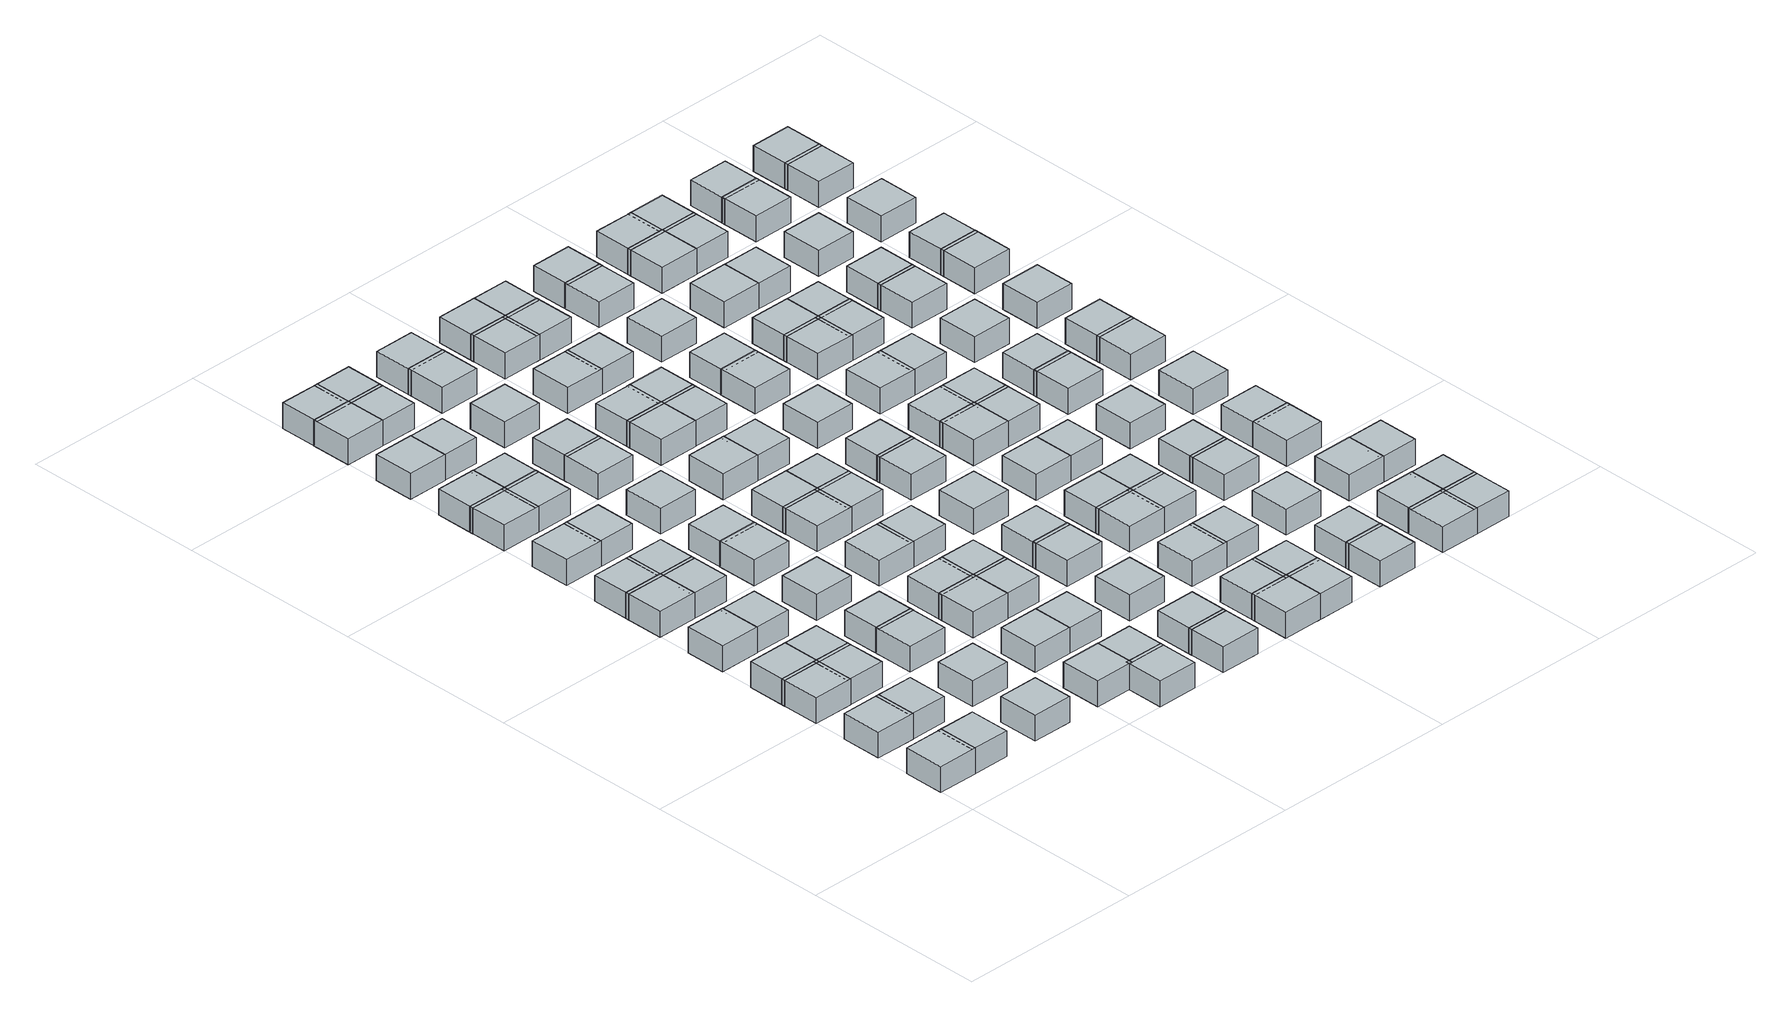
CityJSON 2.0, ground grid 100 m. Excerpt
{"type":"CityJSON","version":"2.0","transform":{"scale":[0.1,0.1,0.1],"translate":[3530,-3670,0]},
"CityObjects":{
"object1":{"type":"GenericCityObject","geometry":[{"type":"Solid","lod":"1","boundaries":[[[[0,1,2,3]],[[4,5,1,0]],[[5,6,2,1]],[[6,7,3,2]],[[7,4,0,3]],[[7,6,5,4]]]]}]},
"object2":{"type":"GenericCityObject","geometry":[{"type":"Solid","lod":"1","boundaries":[[[[8,9,10,11]],[[12,13,9,8]],[[13,14,10,9]],[[14,15,11,10]],[[15,12,8,11]],[[15,14,13,12]]]]}]},
"object3":{"type":"GenericCityObject","geometry":[{"type":"Solid","lod":"1","boundaries":[[[[16,17,18,19]],[[20,21,17,16]],[[21,22,18,17]],[[22,23,19,18]],[[23,20,16,19]],[[23,22,21,20]]]]}]},
"object4":{"type":"GenericCityObject","geometry":[{"type":"Solid","lod":"1","boundaries":[[[[24,25,26,27]],[[28,29,25,24]],[[29,30,26,25]],[[30,31,27,26]],[[31,28,24,27]],[[31,30,29,28]]]]}]},
"object5":{"type":"GenericCityObject","geometry":[{"type":"Solid","lod":"1","boundaries":[[[[32,33,34,35]],[[36,37,33,32]],[[37,38,34,33]],[[38,39,35,34]],[[39,36,32,35]],[[39,38,37,36]]]]}]},
"object6":{"type":"GenericCityObject","geometry":[{"type":"Solid","lod":"1","boundaries":[[[[40,41,42,43]],[[44,45,41,40]],[[45,46,42,41]],[[46,47,43,42]],[[47,44,40,43]],[[47,46,45,44]]]]}]},
"object7":{"type":"GenericCityObject","geometry":[{"type":"Solid","lod":"1","boundaries":[[[[48,49,50,51]],[[52,53,49,48]],[[53,54,50,49]],[[54,55,51,50]],[[55,52,48,51]],[[55,54,53,52]]]]}]},
"object8":{"type":"GenericCityObject","geometry":[{"type":"Solid","lod":"1","boundaries":[[[[56,57,58,59]],[[60,61,57,56]],[[61,62,58,57]],[[62,63,59,58]],[[63,60,56,59]],[[63,62,61,60]]]]}]},
"object9":{"type":"GenericCityObject","geometry":[{"type":"Solid","lod":"1","boundaries":[[[[64,65,66,67]],[[68,69,65,64]],[[69,70,66,65]],[[70,71,67,66]],[[71,68,64,67]],[[71,70,69,68]]]]}]},
"object10":{"type":"GenericCityObject","geometry":[{"type":"Solid","lod":"1","boundaries":[[[[72,73,74,75]],[[76,77,73,72]],[[77,78,74,73]],[[78,79,75,74]],[[79,76,72,75]],[[79,78,77,76]]]]}]},
"object11":{"type":"GenericCityObject","geometry":[{"type":"Solid","lod":"1","boundaries":[[[[80,81,82,83]],[[84,85,81,80]],[[85,86,82,81]],[[86,87,83,82]],[[87,84,80,83]],[[87,86,85,84]]]]}]},
"object12":{"type":"GenericCityObject","geometry":[{"type":"Solid","lod":"1","boundaries":[[[[88,89,90,91]],[[92,93,89,88]],[[93,94,90,89]],[[94,95,91,90]],[[95,92,88,91]],[[95,94,93,92]]]]}]},
"object13":{"type":"GenericCityObject","geometry":[{"type":"Solid","lod":"1","boundaries":[[[[96,97,98,99]],[[100,101,97,96]],[[101,102,98,97]],[[102,103,99,98]],[[103,100,96,99]],[[103,102,101,100]]]]}]},
"object14":{"type":"GenericCityObject","geometry":[{"type":"Solid","lod":"1","boundaries":[[[[104,105,106,107]],[[108,109,105,104]],[[109,110,106,105]],[[110,111,107,106]],[[111,108,104,107]],[[111,110,109,108]]]]}]},
"object15":{"type":"GenericCityObject","geometry":[{"type":"Solid","lod":"1","boundaries":[[[[112,113,114,115]],[[116,117,113,112]],[[117,118,114,113]],[[118,119,115,114]],[[119,116,112,115]],[[119,118,117,116]]]]}]},
"object16":{"type":"GenericCityObject","geometry":[{"type":"Solid","lod":"1","boundaries":[[[[120,121,122,123]],[[124,125,121,120]],[[125,126,122,121]],[[126,127,123,122]],[[127,124,120,123]],[[127,126,125,124]]]]}]},
"object17":{"type":"GenericCityObject","geometry":[{"type":"Solid","lod":"1","boundaries":[[[[128,129,130,131]],[[132,133,129,128]],[[133,134,130,129]],[[134,135,131,130]],[[135,132,128,131]],[[135,134,133,132]]]]}]},
"object18":{"type":"GenericCityObject","geometry":[{"type":"Solid","lod":"1","boundaries":[[[[136,137,138,139]],[[140,141,137,136]],[[141,142,138,137]],[[142,143,139,138]],[[143,140,136,139]],[[143,142,141,140]]]]}]},
"object19":{"type":"GenericCityObject","geometry":[{"type":"Solid","lod":"1","boundaries":[[[[144,145,146,147]],[[148,149,145,144]],[[149,150,146,145]],[[150,151,147,146]],[[151,148,144,147]],[[151,150,149,148]]]]}]},
"object20":{"type":"GenericCityObject","geometry":[{"type":"Solid","lod":"1","boundaries":[[[[152,153,154,155]],[[156,157,153,152]],[[157,158,154,153]],[[158,159,155,154]],[[159,156,152,155]],[[159,158,157,156]]]]}]},
"object21":{"type":"GenericCityObject","geometry":[{"type":"Solid","lod":"1","boundaries":[[[[160,161,162,163]],[[164,165,161,160]],[[165,166,162,161]],[[166,167,163,162]],[[167,164,160,163]],[[167,166,165,164]]]]}]},
"object22":{"type":"GenericCityObject","geometry":[{"type":"Solid","lod":"1","boundaries":[[[[168,169,170,171]],[[172,173,169,168]],[[173,174,170,169]],[[174,175,171,170]],[[175,172,168,171]],[[175,174,173,172]]]]}]},
"object23":{"type":"GenericCityObject","geometry":[{"type":"Solid","lod":"1","boundaries":[[[[176,177,178,179]],[[180,181,177,176]],[[181,182,178,177]],[[182,183,179,178]],[[183,180,176,179]],[[183,182,181,180]]]]}]},
"object24":{"type":"GenericCityObject","geometry":[{"type":"Solid","lod":"1","boundaries":[[[[184,185,186,187]],[[188,189,185,184]],[[189,190,186,185]],[[190,191,187,186]],[[191,188,184,187]],[[191,190,189,188]]]]}]},
"object25":{"type":"GenericCityObject","geometry":[{"type":"Solid","lod":"1","boundaries":[[[[192,193,194,195]],[[196,197,193,192]],[[197,198,194,193]],[[198,199,195,194]],[[199,196,192,195]],[[199,198,197,196]]]]}]},
"object26":{"type":"GenericCityObject","geometry":[{"type":"Solid","lod":"1","boundaries":[[[[200,201,202,203]],[[204,205,201,200]],[[205,206,202,201]],[[206,207,203,202]],[[207,204,200,203]],[[207,206,205,204]]]]}]},
"object27":{"type":"GenericCityObject","geometry":[{"type":"Solid","lod":"1","boundaries":[[[[208,209,210,211]],[[212,213,209,208]],[[213,214,210,209]],[[214,215,211,210]],[[215,212,208,211]],[[215,214,213,212]]]]}]},
"object28":{"type":"GenericCityObject","geometry":[{"type":"Solid","lod":"1","boundaries":[[[[216,217,218,219]],[[220,221,217,216]],[[221,222,218,217]],[[222,223,219,218]],[[223,220,216,219]],[[223,222,221,220]]]]}]},
"object29":{"type":"GenericCityObject","geometry":[{"type":"Solid","lod":"1","boundaries":[[[[224,225,226,227]],[[228,229,225,224]],[[229,230,226,225]],[[230,231,227,226]],[[231,228,224,227]],[[231,230,229,228]]]]}]},
"object30":{"type":"GenericCityObject","geometry":[{"type":"Solid","lod":"1","boundaries":[[[[232,233,234,235]],[[236,237,233,232]],[[237,238,234,233]],[[238,239,235,234]],[[239,236,232,235]],[[239,238,237,236]]]]}]},
"object31":{"type":"GenericCityObject","geometry":[{"type":"Solid","lod":"1","boundaries":[[[[240,241,242,243]],[[244,245,241,240]],[[245,246,242,241]],[[246,247,243,242]],[[247,244,240,243]],[[247,246,245,244]]]]}]},
"object32":{"type":"GenericCityObject","geometry":[{"type":"Solid","lod":"1","boundaries":[[[[248,249,250,251]],[[252,253,249,248]],[[253,254,250,249]],[[254,255,251,250]],[[255,252,248,251]],[[255,254,253,252]]]]}]},
"object33":{"type":"GenericCityObject","geometry":[{"type":"Solid","lod":"1","boundaries":[[[[256,257,258,259]],[[260,261,257,256]],[[261,262,258,257]],[[262,263,259,258]],[[263,260,256,259]],[[263,262,261,260]]]]}]},
"object34":{"type":"GenericCityObject","geometry":[{"type":"Solid","lod":"1","boundaries":[[[[264,265,266,267]],[[268,269,265,264]],[[269,270,266,265]],[[270,271,267,266]],[[271,268,264,267]],[[271,270,269,268]]]]}]},
"object35":{"type":"GenericCityObject","geometry":[{"type":"Solid","lod":"1","boundaries":[[[[272,273,274,275]],[[276,277,273,272]],[[277,278,274,273]],[[278,279,275,274]],[[279,276,272,275]],[[279,278,277,276]]]]}]},
"object36":{"type":"GenericCityObject","geometry":[{"type":"Solid","lod":"1","boundaries":[[[[280,281,282,283]],[[284,285,281,280]],[[285,286,282,281]],[[286,287,283,282]],[[287,284,280,283]],[[287,286,285,284]]]]}]},
"object37":{"type":"GenericCityObject","geometry":[{"type":"Solid","lod":"1","boundaries":[[[[288,289,290,291]],[[292,293,289,288]],[[293,294,290,289]],[[294,295,291,290]],[[295,292,288,291]],[[295,294,293,292]]]]}]},
"object38":{"type":"GenericCityObject","geometry":[{"type":"Solid","lod":"1","boundaries":[[[[296,297,298,299]],[[300,301,297,296]],[[301,302,298,297]],[[302,303,299,298]],[[303,300,296,299]],[[303,302,301,300]]]]}]},
"object39":{"type":"GenericCityObject","geometry":[{"type":"Solid","lod":"1","boundaries":[[[[304,305,306,307]],[[308,309,305,304]],[[309,310,306,305]],[[310,311,307,306]],[[311,308,304,307]],[[311,310,309,308]]]]}]},
"object40":{"type":"GenericCityObject","geometry":[{"type":"Solid","lod":"1","boundaries":[[[[312,313,314,315]],[[316,317,313,312]],[[317,318,314,313]],[[318,319,315,314]],[[319,316,312,315]],[[319,318,317,316]]]]}]},
"object41":{"type":"GenericCityObject","geometry":[{"type":"Solid","lod":"1","boundaries":[[[[320,321,322,323]],[[324,325,321,320]],[[325,326,322,321]],[[326,327,323,322]],[[327,324,320,323]],[[327,326,325,324]]]]}]},
"object42":{"type":"GenericCityObject","geometry":[{"type":"Solid","lod":"1","boundaries":[[[[328,329,330,331]],[[332,333,329,328]],[[333,334,330,329]],[[334,335,331,330]],[[335,332,328,331]],[[335,334,333,332]]]]}]},
"object43":{"type":"GenericCityObject","geometry":[{"type":"Solid","lod":"1","boundaries":[[[[336,337,338,339]],[[340,341,337,336]],[[341,342,338,337]],[[342,343,339,338]],[[343,340,336,339]],[[343,342,341,340]]]]}]},
"object44":{"type":"GenericCityObject","geometry":[{"type":"Solid","lod":"1","boundaries":[[[[344,345,346,347]],[[348,349,345,344]],[[349,350,346,345]],[[350,351,347,346]],[[351,348,344,347]],[[351,350,349,348]]]]}]},
"object45":{"type":"GenericCityObject","geometry":[{"type":"Solid","lod":"1","boundaries":[[[[352,353,354,355]],[[356,357,353,352]],[[357,358,354,353]],[[358,359,355,354]],[[359,356,352,355]],[[359,358,357,356]]]]}]},
"object46":{"type":"GenericCityObject","geometry":[{"type":"Solid","lod":"1","boundaries":[[[[360,361,362,363]],[[364,365,361,360]],[[365,366,362,361]],[[366,367,363,362]],[[367,364,360,363]],[[367,366,365,364]]]]}]},
"object47":{"type":"GenericCityObject","geometry":[{"type":"Solid","lod":"1","boundaries":[[[[368,369,370,371]],[[372,373,369,368]],[[373,374,370,369]],[[374,375,371,370]],[[375,372,368,371]],[[375,374,373,372]]]]}]},
"object48":{"type":"GenericCityObject","geometry":[{"type":"Solid","lod":"1","boundaries":[[[[376,377,378,379]],[[380,381,377,376]],[[381,382,378,377]],[[382,383,379,378]],[[383,380,376,379]],[[383,382,381,380]]]]}]},
"object49":{"type":"GenericCityObject","geometry":[{"type":"Solid","lod":"1","boundaries":[[[[384,385,386,387]],[[388,389,385,384]],[[389,390,386,385]],[[390,391,387,386]],[[391,388,384,387]],[[391,390,389,388]]]]}]},
"object50":{"type":"GenericCityObject","geometry":[{"type":"Solid","lod":"1","boundaries":[[[[392,393,394,395]],[[396,397,393,392]],[[397,398,394,393]],[[398,399,395,394]],[[399,396,392,395]],[[399,398,397,396]]]]}]},
"object51":{"type":"GenericCityObject","geometry":[{"type":"Solid","lod":"1","boundaries":[[[[400,401,402,403]],[[404,405,401,400]],[[405,406,402,401]],[[406,407,403,402]],[[407,404,400,403]],[[407,406,405,404]]]]}]},
"object52":{"type":"GenericCityObject","geometry":[{"type":"Solid","lod":"1","boundaries":[[[[408,409,410,411]],[[412,413,409,408]],[[413,414,410,409]],[[414,415,411,410]],[[415,412,408,411]],[[415,414,413,412]]]]}]},
"object53":{"type":"GenericCityObject","geometry":[{"type":"Solid","lod":"1","boundaries":[[[[416,417,418,419]],[[420,421,417,416]],[[421,422,418,417]],[[422,423,419,418]],[[423,420,416,419]],[[423,422,421,420]]]]}]},
"object54":{"type":"GenericCityObject","geometry":[{"type":"Solid","lod":"1","boundaries":[[[[424,425,426,427]],[[428,429,425,424]],[[429,430,426,425]],[[430,431,427,426]],[[431,428,424,427]],[[431,430,429,428]]]]}]},
"object55":{"type":"GenericCityObject","geometry":[{"type":"Solid","lod":"1","boundaries":[[[[432,433,434,435]],[[436,437,433,432]],[[437,438,434,433]],[[438,439,435,434]],[[439,436,432,435]],[[439,438,437,436]]]]}]},
"object56":{"type":"GenericCityObject","geometry":[{"type":"Solid","lod":"1","boundaries":[[[[440,441,442,443]],[[444,445,441,440]],[[445,446,442,441]],[[446,447,443,442]],[[447,444,440,443]],[[447,446,445,444]]]]}]},
"object57":{"type":"GenericCityObject","geometry":[{"type":"Solid","lod":"1","boundaries":[[[[448,449,450,451]],[[452,453,449,448]],[[453,454,450,449]],[[454,455,451,450]],[[455,452,448,451]],[[455,454,453,452]]]]}]},
"object58":{"type":"GenericCityObject","geometry":[{"type":"Solid","lod":"1","boundaries":[[[[456,457,458,459]],[[460,461,457,456]],[[461,462,458,457]],[[462,463,459,458]],[[463,460,456,459]],[[463,462,461,460]]]]}]},
"object59":{"type":"GenericCityObject","geometry":[{"type":"Solid","lod":"1","boundaries":[[[[464,465,466,467]],[[468,469,465,464]],[[469,470,466,465]],[[470,471,467,466]],[[471,468,464,467]],[[471,470,469,468]]]]}]},
"object60":{"type":"GenericCityObject","geometry":[{"type":"Solid","lod":"1","boundaries":[[[[472,473,474,475]],[[476,477,473,472]],[[477,478,474,473]],[[478,479,475,474]],[[479,476,472,475]],[[479,478,477,476]]]]}]},
"object61":{"type":"GenericCityObject","geometry":[{"type":"Solid","lod":"1","boundaries":[[[[480,481,482,483]],[[484,485,481,480]],[[485,486,482,481]],[[486,487,483,482]],[[487,484,480,483]],[[487,486,485,484]]]]}]},
"object62":{"type":"GenericCityObject","geometry":[{"type":"Solid","lod":"1","boundaries":[[[[488,489,490,491]],[[492,493,489,488]],[[493,494,490,489]],[[494,495,491,490]],[[495,492,488,491]],[[495,494,493,492]]]]}]},
"object63":{"type":"GenericCityObject","geometry":[{"type":"Solid","lod":"1","boundaries":[[[[496,497,498,499]],[[500,501,497,496]],[[501,502,498,497]],[[502,503,499,498]],[[503,500,496,499]],[[503,502,501,500]]]]}]},
"object64":{"type":"GenericCityObject","geometry":[{"type":"Solid","lod":"1","boundaries":[[[[504,505,506,507]],[[508,509,505,504]],[[509,510,506,505]],[[510,511,507,506]],[[511,508,504,507]],[[511,510,509,508]]]]}]},
"object65":{"type":"GenericCityObject","geometry":[{"type":"Solid","lod":"1","boundaries":[[[[512,513,514,515]],[[516,517,513,512]],[[517,518,514,513]],[[518,519,515,514]],[[519,516,512,515]],[[519,518,517,516]]]]}]},
"object66":{"type":"GenericCityObject","geometry":[{"type":"Solid","lod":"1","boundaries":[[[[520,521,522,523]],[[524,525,521,520]],[[525,526,522,521]],[[526,527,523,522]],[[527,524,520,523]],[[527,526,525,524]]]]}]},
"object67":{"type":"GenericCityObject","geometry":[{"type":"Solid","lod":"1","boundaries":[[[[528,529,530,531]],[[532,533,529,528]],[[533,534,530,529]],[[534,535,531,530]],[[535,532,528,531]],[[535,534,533,532]]]]}]},
"object68":{"type":"GenericCityObject","geometry":[{"type":"Solid","lod":"1","boundaries":[[[[536,537,538,539]],[[540,541,537,536]],[[541,542,538,537]],[[542,543,539,538]],[[543,540,536,539]],[[543,542,541,540]]]]}]},
"object69":{"type":"GenericCityObject","geometry":[{"type":"Solid","lod":"1","boundaries":[[[[544,545,546,547]],[[548,549,545,544]],[[549,550,546,545]],[[550,551,547,546]],[[551,548,544,547]],[[551,550,549,548]]]]}]},
"object70":{"type":"GenericCityObject","geometry":[{"type":"Solid","lod":"1","boundaries":[[[[552,553,554,555]],[[556,557,553,552]],[[557,558,554,553]],[[558,559,555,554]],[[559,556,552,555]],[[559,558,557,556]]]]}]},
"object71":{"type":"GenericCityObject","geometry":[{"type":"Solid","lod":"1","boundaries":[[[[560,561,562,563]],[[564,565,561,560]],[[565,566,562,561]],[[566,567,563,562]],[[567,564,560,563]],[[567,566,565,564]]]]}]},
"object72":{"type":"GenericCityObject","geometry":[{"type":"Solid","lod":"1","boundaries":[[[[568,569,570,571]],[[572,573,569,568]],[[573,574,570,569]],[[574,575,571,570]],[[575,572,568,571]],[[575,574,573,572]]]]}]},
"object73":{"type":"GenericCityObject","geometry":[{"type":"Solid","lod":"1","boundaries":[[[[576,577,578,579]],[[580,581,577,576]],[[581,582,578,577]],[[582,583,579,578]],[[583,580,576,579]],[[583,582,581,580]]]]}]},
"object74":{"type":"GenericCityObject","geometry":[{"type":"Solid","lod":"1","boundaries":[[[[584,585,586,587]],[[588,589,585,584]],[[589,590,586,585]],[[590,591,587,586]],[[591,588,584,587]],[[591,590,589,588]]]]}]},
"object75":{"type":"GenericCityObject","geometry":[{"type":"Solid","lod":"1","boundaries":[[[[592,593,594,595]],[[596,597,593,592]],[[597,598,594,593]],[[598,599,595,594]],[[599,596,592,595]],[[599,598,597,596]]]]}]},
"object76":{"type":"GenericCityObject","geometry":[{"type":"Solid","lod":"1","boundaries":[[[[600,601,602,603]],[[604,605,601,600]],[[605,606,602,601]],[[606,607,603,602]],[[607,604,600,603]],[[607,606,605,604]]]]}]},
"object77":{"type":"GenericCityObject","geometry":[{"type":"Solid","lod":"1","boundaries":[[[[608,609,610,611]],[[612,613,609,608]],[[613,614,610,609]],[[614,615,611,610]],[[615,612,608,611]],[[615,614,613,612]]]]}]},
"object78":{"type":"GenericCityObject","geometry":[{"type":"Solid","lod":"1","boundaries":[[[[616,617,618,619]],[[620,621,617,616]],[[621,622,618,617]],[[622,623,619,618]],[[623,620,616,619]],[[623,622,621,620]]]]}]},
"object79":{"type":"GenericCityObject","geometry":[{"type":"Solid","lod":"1","boundaries":[[[[624,625,626,627]],[[628,629,625,624]],[[629,630,626,625]],[[630,631,627,626]],[[631,628,624,627]],[[631,630,629,628]]]]}]},
"object80":{"type":"GenericCityObject","geometry":[{"type":"Solid","lod":"1","boundaries":[[[[632,633,634,635]],[[636,637,633,632]],[[637,638,634,633]],[[638,639,635,634]],[[639,636,632,635]],[[639,638,637,636]]]]}]},
"object81":{"type":"GenericCityObject","geometry":[{"type":"Solid","lod":"1","boundaries":[[[[640,641,642,643]],[[644,645,641,640]],[[645,646,642,641]],[[646,647,643,642]],[[647,644,640,643]],[[647,646,645,644]]]]}]},
"object82":{"type":"GenericCityObject","geometry":[{"type":"Solid","lod":"1","boundaries":[[[[648,649,650,651]],[[652,653,649,648]],[[653,654,650,649]],[[654,655,651,650]],[[655,652,648,651]],[[655,654,653,652]]]]}]},
"object83":{"type":"GenericCityObject","geometry":[{"type":"Solid","lod":"1","boundaries":[[[[656,657,658,659]],[[660,661,657,656]],[[661,662,658,657]],[[662,663,659,658]],[[663,660,656,659]],[[663,662,661,660]]]]}]},
"object84":{"type":"GenericCityObject","geometry":[{"type":"Solid","lod":"1","boundaries":[[[[664,665,666,667]],[[668,669,665,664]],[[669,670,666,665]],[[670,671,667,666]],[[671,668,664,667]],[[671,670,669,668]]]]}]},
"object85":{"type":"GenericCityObject","geometry":[{"type":"Solid","lod":"1","boundaries":[[[[672,673,674,675]],[[676,677,673,672]],[[677,678,674,673]],[[678,679,675,674]],[[679,676,672,675]],[[679,678,677,676]]]]}]},
"object86":{"type":"GenericCityObject","geometry":[{"type":"Solid","lod":"1","boundaries":[[[[680,681,682,683]],[[684,685,681,680]],[[685,686,682,681]],[[686,687,683,682]],[[687,684,680,683]],[[687,686,685,684]]]]}]},
"object87":{"type":"GenericCityObject","geometry":[{"type":"Solid","lod":"1","boundaries":[[[[688,689,690,691]],[[692,693,689,688]],[[693,694,690,689]],[[694,695,691,690]],[[695,692,688,691]],[[695,694,693,692]]]]}]},
"object88":{"type":"GenericCityObject","geometry":[{"type":"Solid","lod":"1","boundaries":[[[[696,697,698,699]],[[700,701,697,696]],[[701,702,698,697]],[[702,703,699,698]],[[703,700,696,699]],[[703,702,701,700]]]]}]},
"object89":{"type":"GenericCityObject","geometry":[{"type":"Solid","lod":"1","boundaries":[[[[704,705,706,707]],[[708,709,705,704]],[[709,710,706,705]],[[710,711,707,706]],[[711,708,704,707]],[[711,710,709,708]]]]}]},
"object90":{"type":"GenericCityObject","geometry":[{"type":"Solid","lod":"1","boundaries":[[[[712,713,714,715]],[[716,717,713,712]],[[717,718,714,713]],[[718,719,715,714]],[[719,716,712,715]],[[719,718,717,716]]]]}]},
"object91":{"type":"GenericCityObject","geometry":[{"type":"Solid","lod":"1","boundaries":[[[[720,721,722,723]],[[724,725,721,720]],[[725,726,722,721]],[[726,727,723,722]],[[727,724,720,723]],[[727,726,725,724]]]]}]},
"object92":{"type":"GenericCityObject","geometry":[{"type":"Solid","lod":"1","boundaries":[[[[728,729,730,731]],[[732,733,729,728]],[[733,734,730,729]],[[734,735,731,730]],[[735,732,728,731]],[[735,734,733,732]]]]}]},
"object93":{"type":"GenericCityObject","geometry":[{"type":"Solid","lod":"1","boundaries":[[[[736,737,738,739]],[[740,741,737,736]],[[741,742,738,737]],[[742,743,739,738]],[[743,740,736,739]],[[743,742,741,740]]]]}]},
"object94":{"type":"GenericCityObject","geometry":[{"type":"Solid","lod":"1","boundaries":[[[[744,745,746,747]],[[748,749,745,744]],[[749,750,746,745]],[[750,751,747,746]],[[751,748,744,747]],[[751,750,749,748]]]]}]},
"object95":{"type":"GenericCityObject","geometry":[{"type":"Solid","lod":"1","boundaries":[[[[752,753,754,755]],[[756,757,753,752]],[[757,758,754,753]],[[758,759,755,754]],[[759,756,752,755]],[[759,758,757,756]]]]}]},
"object96":{"type":"GenericCityObject","geometry":[{"type":"Solid","lod":"1","boundaries":[[[[760,761,762,763]],[[764,765,761,760]],[[765,766,762,761]],[[766,767,763,762]],[[767,764,760,763]],[[767,766,765,764]]]]}]},
"object97":{"type":"GenericCityObject","geometry":[{"type":"Solid","lod":"1","boundaries":[[[[768,769,770,771]],[[772,773,769,768]],[[773,774,770,769]],[[774,775,771,770]],[[775,772,768,771]],[[775,774,773,772]]]]}]},
"object98":{"type":"GenericCityObject","geometry":[{"type":"Solid","lod":"1","boundaries":[[[[776,777,778,779]],[[780,781,777,776]],[[781,782,778,777]],[[782,783,779,778]],[[783,780,776,779]],[[783,782,781,780]]]]}]},
"object99":{"type":"GenericCityObject","geometry":[{"type":"Solid","lod":"1","boundaries":[[[[784,785,786,787]],[[788,789,785,784]],[[789,790,786,785]],[[790,791,787,786]],[[791,788,784,787]],[[791,790,789,788]]]]}]},
"object100":{"type":"GenericCityObject","geometry":[{"type":"Solid","lod":"1","boundaries":[[[[792,793,794,795]],[[796,797,793,792]],[[797,798,794,793]],[[798,799,795,794]],[[799,796,792,795]],[[799,798,797,796]]]]}]},
"object101":{"type":"GenericCityObject","geometry":[{"type":"Solid","lod":"1","boundaries":[[[[800,801,802,803]],[[804,805,801,800]],[[805,806,802,801]],[[806,807,803,802]],[[807,804,800,803]],[[807,806,805,804]]]]}]},
"object102":{"type":"GenericCityObject","geometry":[{"type":"Solid","lod":"1","boundaries":[[[[808,809,810,811]],[[812,813,809,808]],[[813,814,810,809]],[[814,815,811,810]],[[815,812,808,811]],[[815,814,813,812]]]]}]},
"object103":{"type":"GenericCityObject","geometry":[{"type":"Solid","lod":"1","boundaries":[[[[816,817,818,819]],[[820,821,817,816]],[[821,822,818,817]],[[822,823,819,818]],[[823,820,816,819]],[[823,822,821,820]]]]}]},
"object104":{"type":"GenericCityObject","geometry":[{"type":"Solid","lod":"1","boundaries":[[[[824,825,826,827]],[[828,829,825,824]],[[829,830,826,825]],[[830,831,827,826]],[[831,828,824,827]],[[831,830,829,828]]]]}]},
"object105":{"type":"GenericCityObject","geometry":[{"type":"Solid","lod":"1","boundaries":[[[[832,833,834,835]],[[836,837,833,832]],[[837,838,834,833]],[[838,839,835,834]],[[839,836,832,835]],[[839,838,837,836]]]]}]},
"object106":{"type":"GenericCityObject","geometry":[{"type":"Solid","lod":"1","boundaries":[[[[840,841,842,843]],[[844,845,841,840]],[[845,846,842,841]],[[846,847,843,842]],[[847,844,840,843]],[[847,846,845,844]]]]}]},
"object107":{"type":"GenericCityObject","geometry":[{"type":"Solid","lod":"1","boundaries":[[[[848,849,850,851]],[[852,853,849,848]],[[853,854,850,849]],[[854,855,851,850]],[[855,852,848,851]],[[855,854,853,852]]]]}]},
"object108":{"type":"GenericCityObject","geometry":[{"type":"Solid","lod":"1","boundaries":[[[[856,857,858,859]],[[860,861,857,856]],[[861,862,858,857]],[[862,863,859,858]],[[863,860,856,859]],[[863,862,861,860]]]]}]},
"object109":{"type":"GenericCityObject","geometry":[{"type":"Solid","lod":"1","boundaries":[[[[864,865,866,867]],[[868,869,865,864]],[[869,870,866,865]],[[870,871,867,866]],[[871,868,864,867]],[[871,870,869,868]]]]}]},
"object110":{"type":"GenericCityObject","geometry":[{"type":"Solid","lod":"1","boundaries":[[[[872,873,874,875]],[[876,877,873,872]],[[877,878,874,873]],[[878,879,875,874]],[[879,876,872,875]],[[879,878,877,876]]]]}]},
"object111":{"type":"GenericCityObject","geometry":[{"type":"Solid","lod":"1","boundaries":[[[[880,881,882,883]],[[884,885,881,880]],[[885,886,882,881]],[[886,887,883,882]],[[887,884,880,883]],[[887,886,885,884]]]]}]},
"object112":{"type":"GenericCityObject","geometry":[{"type":"Solid","lod":"1","boundaries":[[[[888,889,890,891]],[[892,893,889,888]],[[893,894,890,889]],[[894,895,891,890]],[[895,892,888,891]],[[895,894,893,892]]]]}]},
"object113":{"type":"GenericCityObject","geometry":[{"type":"Solid","lod":"1","boundaries":[[[[896,897,898,899]],[[900,901,897,896]],[[901,902,898,897]],[[902,903,899,898]],[[903,900,896,899]],[[903,902,901,900]]]]}]},
"object114":{"type":"GenericCityObject","geometry":[{"type":"Solid","lod":"1","boundaries":[[[[904,905,906,907]],[[908,909,905,904]],[[909,910,906,905]],[[910,911,907,906]],[[911,908,904,907]],[[911,910,909,908]]]]}]},
"object115":{"type":"GenericCityObject","geometry":[{"type":"Solid","lod":"1","boundaries":[[[[912,913,914,915]],[[916,917,913,912]],[[917,918,914,913]],[[918,919,915,914]],[[919,916,912,915]],[[919,918,917,916]]]]}]},
"object116":{"type":"GenericCityObject","geometry":[{"type":"Solid","lod":"1","boundaries":[[[[920,921,922,923]],[[924,925,921,920]],[[925,926,922,921]],[[926,927,923,922]],[[927,924,920,923]],[[927,926,925,924]]]]}]},
"object117":{"type":"GenericCityObject","geometry":[{"type":"Solid","lod":"1","boundaries":[[[[928,929,930,931]],[[932,933,929,928]],[[933,934,930,929]],[[934,935,931,930]],[[935,932,928,931]],[[935,934,933,932]]]]}]},
"object118":{"type":"GenericCityObject","geometry":[{"type":"Solid","lod":"1","boundaries":[[[[936,937,938,939]],[[940,941,937,936]],[[941,942,938,937]],[[942,943,939,938]],[[943,940,936,939]],[[943,942,941,940]]]]}]},
"object119":{"type":"GenericCityObject","geometry":[{"type":"Solid","lod":"1","boundaries":[[[[944,945,946,947]],[[948,949,945,944]],[[949,950,946,945]],[[950,951,947,946]],[[951,948,944,947]],[[951,950,949,948]]]]}]},
"object120":{"type":"GenericCityObject","geometry":[{"type":"Solid","lod":"1","boundaries":[[[[952,953,954,955]],[[956,957,953,952]],[[957,958,954,953]],[[958,959,955,954]],[[959,956,952,955]],[[959,958,957,956]]]]}]},
"object121":{"type":"GenericCityObject","geometry":[{"type":"Solid","lod":"1","boundaries":[[[[960,961,962,963]],[[964,965,961,960]],[[965,966,962,961]],[[966,967,963,962]],[[967,964,960,963]],[[967,966,965,964]]]]}]},
"object122":{"type":"GenericCityObject","geometry":[{"type":"Solid","lod":"1","boundaries":[[[[968,969,970,971]],[[972,973,969,968]],[[973,974,970,969]],[[974,975,971,970]],[[975,972,968,971]],[[975,974,973,972]]]]}]},
"object123":{"type":"GenericCityObject","geometry":[{"type":"Solid","lod":"1","boundaries":[[[[976,977,978,979]],[[980,981,977,976]],[[981,982,978,977]],[[982,983,979,978]],[[983,980,976,979]],[[983,982,981,980]]]]}]},
"object124":{"type":"GenericCityObject","geometry":[{"type":"Solid","lod":"1","boundaries":[[[[984,985,986,987]],[[988,989,985,984]],[[989,990,986,985]],[[990,991,987,986]],[[991,988,984,987]],[[991,990,989,988]]]]}]},
"object125":{"type":"GenericCityObject","geometry":[{"type":"Solid","lod":"1","boundaries":[[[[992,993,994,995]],[[996,997,993,992]],[[997,998,994,993]],[[998,999,995,994]],[[999,996,992,995]],[[999,998,997,996]]]]}]},
"object126":{"type":"GenericCityObject","geometry":[{"type":"Solid","lod":"1","boundaries":[[[[1000,1001,1002,1003]],[[1004,1005,1001,1000]],[[1005,1006,1002,1001]],[[1006,1007,1003,1002]],[[1007,1004,1000,1003]],[[1007,1006,1005,1004]]]]}]},
"object127":{"type":"GenericCityObject","geometry":[{"type":"Solid","lod":"1","boundaries":[[[[1008,1009,1010,1011]],[[1012,1013,1009,1008]],[[1013,1014,1010,1009]],[[1014,1015,1011,1010]],[[1015,1012,1008,1011]],[[1015,1014,1013,1012]]]]}]},
"object128":{"type":"GenericCityObject","geometry":[{"type":"Solid","lod":"1","boundaries":[[[[1016,1017,1018,1019]],[[1020,1021,1017,1016]],[[1021,1022,1018,1017]],[[1022,1023,1019,1018]],[[1023,1020,1016,1019]],[[1023,1022,1021,1020]]]]}]},
"object129":{"type":"GenericCityObject","geometry":[{"type":"Solid","lod":"1","boundaries":[[[[1024,1025,1026,1027]],[[1028,1029,1025,1024]],[[1029,1030,1026,1025]],[[1030,1031,1027,1026]],[[1031,1028,1024,1027]],[[1031,1030,1029,1028]]]]}]},
"object130":{"type":"GenericCityObject","geometry":[{"type":"Solid","lod":"1","boundaries":[[[[1032,1033,1034,1035]],[[1036,1037,1033,1032]],[[1037,1038,1034,1033]],[[1038,1039,1035,1034]],[[1039,1036,1032,1035]],[[1039,1038,1037,1036]]]]}]},
"object131":{"type":"GenericCityObject","geometry":[{"type":"Solid","lod":"1","boundaries":[[[[1040,1041,1042,1043]],[[1044,1045,1041,1040]],[[1045,1046,1042,1041]],[[1046,1047,1043,1042]],[[1047,1044,1040,1043]],[[1047,1046,1045,1044]]]]}]},
"object132":{"type":"GenericCityObject","geometry":[{"type":"Solid","lod":"1","boundaries":[[[[1048,1049,1050,1051]],[[1052,1053,1049,1048]],[[1053,1054,1050,1049]],[[1054,1055,1051,1050]],[[1055,1052,1048,1051]],[[1055,1054,1053,1052]]]]}]},
"object133":{"type":"GenericCityObject","geometry":[{"type":"Solid","lod":"1","boundaries":[[[[1056,1057,1058,1059]],[[1060,1061,1057,1056]],[[1061,1062,1058,1057]],[[1062,1063,1059,1058]],[[1063,1060,1056,1059]],[[1063,1062,1061,1060]]]]}]},
"object134":{"type":"GenericCityObject","geometry":[{"type":"Solid","lod":"1","boundaries":[[[[1064,1065,1066,1067]],[[1068,1069,1065,1064]],[[1069,1070,1066,1065]],[[1070,1071,1067,1066]],[[1071,1068,1064,1067]],[[1071,1070,1069,1068]]]]}]},
"object135":{"type":"GenericCityObject","geometry":[{"type":"Solid","lod":"1","boundaries":[[[[1072,1073,1074,1075]],[[1076,1077,1073,1072]],[[1077,1078,1074,1073]],[[1078,1079,1075,1074]],[[1079,1076,1072,1075]],[[1079,1078,1077,1076]]]]}]},
"object136":{"type":"GenericCityObject","geometry":[{"type":"Solid","lod":"1","boundaries":[[[[1080,1081,1082,1083]],[[1084,1085,1081,1080]],[[1085,1086,1082,1081]],[[1086,1087,1083,1082]],[[1087,1084,1080,1083]],[[1087,1086,1085,1084]]]]}]},
"object137":{"type":"GenericCityObject","geometry":[{"type":"Solid","lod":"1","boundaries":[[[[1088,1089,1090,1091]],[[1092,1093,1089,1088]],[[1093,1094,1090,1089]],[[1094,1095,1091,1090]],[[1095,1092,1088,1091]],[[1095,1094,1093,1092]]]]}]},
"object138":{"type":"GenericCityObject","geometry":[{"type":"Solid","lod":"1","boundaries":[[[[1096,1097,1098,1099]],[[1100,1101,1097,1096]],[[1101,1102,1098,1097]],[[1102,1103,1099,1098]],[[1103,1100,1096,1099]],[[1103,1102,1101,1100]]]]}]},
"object139":{"type":"GenericCityObject","geometry":[{"type":"Solid","lod":"1","boundaries":[[[[1104,1105,1106,1107]],[[1108,1109,1105,1104]],[[1109,1110,1106,1105]],[[1110,1111,1107,1106]],[[1111,1108,1104,1107]],[[1111,1110,1109,1108]]]]}]}
},
"vertices":[
[0,200,0],[220,200,0],[220,420,0],[0,420,0],[0,200,140],[220,200,140],[220,420,140],[0,420,140],
[0,600,0],[220,600,0],[220,820,0],[0,820,0],[0,600,140],[220,600,140],[220,820,140],[0,820,140],
[200,200,0],[420,200,0],[420,420,0],[200,420,0],[200,200,140],[420,200,140],[420,420,140],[200,420,140],
[0,1000,0],[220,1000,0],[220,1220,0],[0,1220,0],[0,1000,140],[220,1000,140],[220,1220,140],[0,1220,140],
[0,1200,0],[220,1200,0],[220,1420,0],[0,1420,0],[0,1200,140],[220,1200,140],[220,1420,140],[0,1420,140],
[200,600,0],[420,600,0],[420,820,0],[200,820,0],[200,600,140],[420,600,140],[420,820,140],[200,820,140],
[0,1600,0],[220,1600,0],[220,1820,0],[0,1820,0],[0,1600,140],[220,1600,140],[220,1820,140],[0,1820,140],
[200,1000,0],[420,1000,0],[420,1220,0],[200,1220,0],[200,1000,140],[420,1000,140],[420,1220,140],[200,1220,140],
[200,1200,0],[420,1200,0],[420,1420,0],[200,1420,0],[200,1200,140],[420,1200,140],[420,1420,140],[200,1420,140],
[0,2000,0],[220,2000,0],[220,2220,0],[0,2220,0],[0,2000,140],[220,2000,140],[220,2220,140],[0,2220,140],
[0,2200,0],[220,2200,0],[220,2420,0],[0,2420,0],[0,2200,140],[220,2200,140],[220,2420,140],[0,2420,140],
[600,200,0],[820,200,0],[820,420,0],[600,420,0],[600,200,140],[820,200,140],[820,420,140],[600,420,140],
[200,1600,0],[420,1600,0],[420,1820,0],[200,1820,0],[200,1600,140],[420,1600,140],[420,1820,140],[200,1820,140],
[0,2600,0],[220,2600,0],[220,2820,0],[0,2820,0],[0,2600,140],[220,2600,140],[220,2820,140],[0,2820,140],
[600,600,0],[820,600,0],[820,820,0],[600,820,0],[600,600,140],[820,600,140],[820,820,140],[600,820,140],
[200,2000,0],[420,2000,0],[420,2220,0],[200,2220,0],[200,2000,140],[420,2000,140],[420,2220,140],[200,2220,140],
[200,2200,0],[420,2200,0],[420,2420,0],[200,2420,0],[200,2200,140],[420,2200,140],[420,2420,140],[200,2420,140],
[0,3000,0],[220,3000,0],[220,3220,0],[0,3220,0],[0,3000,140],[220,3000,140],[220,3220,140],[0,3220,140],
[600,1000,0],[820,1000,0],[820,1220,0],[600,1220,0],[600,1000,140],[820,1000,140],[820,1220,140],[600,1220,140],
[0,3200,0],[220,3200,0],[220,3420,0],[0,3420,0],[0,3200,140],[220,3200,140],[220,3420,140],[0,3420,140],
[600,1200,0],[820,1200,0],[820,1420,0],[600,1420,0],[600,1200,140],[820,1200,140],[820,1420,140],[600,1420,140],
[200,2600,0],[420,2600,0],[420,2820,0],[200,2820,0],[200,2600,140],[420,2600,140],[420,2820,140],[200,2820,140],
[1000,200,0],[1220,200,0],[1220,420,0],[1000,420,0],[1000,200,140],[1220,200,140],[1220,420,140],[1000,420,140],
[0,3600,0],[220,3600,0],[220,3820,0],[0,3820,0],[0,3600,140],[220,3600,140],[220,3820,140],[0,3820,140],
[600,1600,0],[820,1600,0],[820,1820,0],[600,1820,0],[600,1600,140],[820,1600,140],[820,1820,140],[600,1820,140],
[200,3000,0],[420,3000,0],[420,3220,0],[200,3220,0],[200,3000,140],[420,3000,140],[420,3220,140],[200,3220,140],
[200,3200,0],[420,3200,0],[420,3420,0],[200,3420,0],[200,3200,140],[420,3200,140],[420,3420,140],[200,3420,140],
[1000,600,0],[1220,600,0],[1220,820,0],[1000,820,0],[1000,600,140],[1220,600,140],[1220,820,140],[1000,820,140],
[0,4000,0],[220,4000,0],[220,4220,0],[0,4220,0],[0,4000,140],[220,4000,140],[220,4220,140],[0,4220,140],
[600,2000,0],[820,2000,0],[820,2220,0],[600,2220,0],[600,2000,140],[820,2000,140],[820,2220,140],[600,2220,140],
[1200,0,0],[1420,0,0],[1420,220,0],[1200,220,0],[1200,0,140],[1420,0,140],[1420,220,140],[1200,220,140],
[0,4200,0],[220,4200,0],[220,4420,0],[0,4420,0],[0,4200,140],[220,4200,140],[220,4420,140],[0,4420,140],
[600,2200,0],[820,2200,0],[820,2420,0],[600,2420,0],[600,2200,140],[820,2200,140],[820,2420,140],[600,2420,140],
[1200,200,0],[1420,200,0],[1420,420,0],[1200,420,0],[1200,200,140],[1420,200,140],[1420,420,140],[1200,420,140],
[200,3600,0],[420,3600,0],[420,3820,0],[200,3820,0],[200,3600,140],[420,3600,140],[420,3820,140],[200,3820,140],
[1000,1000,0],[1220,1000,0],[1220,1220,0],[1000,1220,0],[1000,1000,140],[1220,1000,140],[1220,1220,140],[1000,1220,140],
[1000,1200,0],[1220,1200,0],[1220,1420,0],[1000,1420,0],[1000,1200,140],[1220,1200,140],[1220,1420,140],[1000,1420,140],
[600,2600,0],[820,2600,0],[820,2820,0],[600,2820,0],[600,2600,140],[820,2600,140],[820,2820,140],[600,2820,140],
[1200,600,0],[1420,600,0],[1420,820,0],[1200,820,0],[1200,600,140],[1420,600,140],[1420,820,140],[1200,820,140],
[200,4000,0],[420,4000,0],[420,4220,0],[200,4220,0],[200,4000,140],[420,4000,140],[420,4220,140],[200,4220,140],
[200,4200,0],[420,4200,0],[420,4420,0],[200,4420,0],[200,4200,140],[420,4200,140],[420,4420,140],[200,4420,140],
[1000,1600,0],[1220,1600,0],[1220,1820,0],[1000,1820,0],[1000,1600,140],[1220,1600,140],[1220,1820,140],[1000,1820,140],
[600,3000,0],[820,3000,0],[820,3220,0],[600,3220,0],[600,3000,140],[820,3000,140],[820,3220,140],[600,3220,140],
[1200,1000,0],[1420,1000,0],[1420,1220,0],[1200,1220,0],[1200,1000,140],[1420,1000,140],[1420,1220,140],[1200,1220,140],
[600,3200,0],[820,3200,0],[820,3420,0],[600,3420,0],[600,3200,140],[820,3200,140],[820,3420,140],[600,3420,140],
[1200,1200,0],[1420,1200,0],[1420,1420,0],[1200,1420,0],[1200,1200,140],[1420,1200,140],[1420,1420,140],[1200,1420,140],
[1000,2000,0],[1220,2000,0],[1220,2220,0],[1000,2220,0],[1000,2000,140],[1220,2000,140],[1220,2220,140],[1000,2220,140],
[1600,0,0],[1820,0,0],[1820,220,0],[1600,220,0],[1600,0,140],[1820,0,140],[1820,220,140],[1600,220,140],
[1000,2200,0],[1220,2200,0],[1220,2420,0],[1000,2420,0],[1000,2200,140],[1220,2200,140],[1220,2420,140],[1000,2420,140],
[1600,200,0],[1820,200,0],[1820,420,0],[1600,420,0],[1600,200,140],[1820,200,140],[1820,420,140],[1600,420,140],
[600,3600,0],[820,3600,0],[820,3820,0],[600,3820,0],[600,3600,140],[820,3600,140],[820,3820,140],[600,3820,140],
[1200,1600,0],[1420,1600,0],[1420,1820,0],[1200,1820,0],[1200,1600,140],[1420,1600,140],[1420,1820,140],[1200,1820,140],
[1000,2600,0],[1220,2600,0],[1220,2820,0],[1000,2820,0],[1000,2600,140],[1220,2600,140],[1220,2820,140],[1000,2820,140],
[1600,600,0],[1820,600,0],[1820,820,0],[1600,820,0],[1600,600,140],[1820,600,140],[1820,820,140],[1600,820,140],
[600,4000,0],[820,4000,0],[820,4220,0],[600,4220,0],[600,4000,140],[820,4000,140],[820,4220,140],[600,4220,140],
[1200,2000,0],[1420,2000,0],[1420,2220,0],[1200,2220,0],[1200,2000,140],[1420,2000,140],[1420,2220,140],[1200,2220,140],
[600,4200,0],[820,4200,0],[820,4420,0],[600,4420,0],[600,4200,140],[820,4200,140],[820,4420,140],[600,4420,140],
[1200,2200,0],[1420,2200,0],[1420,2420,0],[1200,2420,0],[1200,2200,140],[1420,2200,140],[1420,2420,140],[1200,2420,140],
[1000,3000,0],[1220,3000,0],[1220,3220,0],[1000,3220,0],[1000,3000,140],[1220,3000,140],[1220,3220,140],[1000,3220,140],
[1600,1000,0],[1820,1000,0],[1820,1220,0],[1600,1220,0],[1600,1000,140],[1820,1000,140],[1820,1220,140],[1600,1220,140],
[1000,3200,0],[1220,3200,0],[1220,3420,0],[1000,3420,0],[1000,3200,140],[1220,3200,140],[1220,3420,140],[1000,3420,140],
[1600,1200,0],[1820,1200,0],[1820,1420,0],[1600,1420,0],[1600,1200,140],[1820,1200,140],[1820,1420,140],[1600,1420,140],
[1200,2600,0],[1420,2600,0],[1420,2820,0],[1200,2820,0],[1200,2600,140],[1420,2600,140],[1420,2820,140],[1200,2820,140],
[2000,0,0],[2220,0,0],[2220,220,0],[2000,220,0],[2000,0,140],[2220,0,140],[2220,220,140],[2000,220,140],
[2000,200,0],[2220,200,0],[2220,420,0],[2000,420,0],[2000,200,140],[2220,200,140],[2220,420,140],[2000,420,140],
[1000,3600,0],[1220,3600,0],[1220,3820,0],[1000,3820,0],[1000,3600,140],[1220,3600,140],[1220,3820,140],[1000,3820,140],
[1600,1600,0],[1820,1600,0],[1820,1820,0],[1600,1820,0],[1600,1600,140],[1820,1600,140],[1820,1820,140],[1600,1820,140],
[1200,3000,0],[1420,3000,0],[1420,3220,0],[1200,3220,0],[1200,3000,140],[1420,3000,140],[1420,3220,140],[1200,3220,140],
[1200,3200,0],[1420,3200,0],[1420,3420,0],[1200,3420,0],[1200,3200,140],[1420,3200,140],[1420,3420,140],[1200,3420,140],
[2000,600,0],[2220,600,0],[2220,820,0],[2000,820,0],[2000,600,140],[2220,600,140],[2220,820,140],[2000,820,140],
[1000,4000,0],[1220,4000,0],[1220,4220,0],[1000,4220,0],[1000,4000,140],[1220,4000,140],[1220,4220,140],[1000,4220,140],
[1600,2000,0],[1820,2000,0],[1820,2220,0],[1600,2220,0],[1600,2000,140],[1820,2000,140],[1820,2220,140],[1600,2220,140],
[2200,0,0],[2420,0,0],[2420,220,0],[2200,220,0],[2200,0,140],[2420,0,140],[2420,220,140],[2200,220,140],
[1000,4200,0],[1220,4200,0],[1220,4420,0],[1000,4420,0],[1000,4200,140],[1220,4200,140],[1220,4420,140],[1000,4420,140],
[1600,2200,0],[1820,2200,0],[1820,2420,0],[1600,2420,0],[1600,2200,140],[1820,2200,140],[1820,2420,140],[1600,2420,140],
[2200,200,0],[2420,200,0],[2420,420,0],[2200,420,0],[2200,200,140],[2420,200,140],[2420,420,140],[2200,420,140],
[1200,3600,0],[1420,3600,0],[1420,3820,0],[1200,3820,0],[1200,3600,140],[1420,3600,140],[1420,3820,140],[1200,3820,140],
[2000,1000,0],[2220,1000,0],[2220,1220,0],[2000,1220,0],[2000,1000,140],[2220,1000,140],[2220,1220,140],[2000,1220,140],
[2000,1200,0],[2220,1200,0],[2220,1420,0],[2000,1420,0],[2000,1200,140],[2220,1200,140],[2220,1420,140],[2000,1420,140],
[1600,2600,0],[1820,2600,0],[1820,2820,0],[1600,2820,0],[1600,2600,140],[1820,2600,140],[1820,2820,140],[1600,2820,140],
[2200,600,0],[2420,600,0],[2420,820,0],[2200,820,0],[2200,600,140],[2420,600,140],[2420,820,140],[2200,820,140],
[1200,4000,0],[1420,4000,0],[1420,4220,0],[1200,4220,0],[1200,4000,140],[1420,4000,140],[1420,4220,140],[1200,4220,140],
[1200,4200,0],[1420,4200,0],[1420,4420,0],[1200,4420,0],[1200,4200,140],[1420,4200,140],[1420,4420,140],[1200,4420,140],
[2000,1600,0],[2220,1600,0],[2220,1820,0],[2000,1820,0],[2000,1600,140],[2220,1600,140],[2220,1820,140],[2000,1820,140],
[1600,3000,0],[1820,3000,0],[1820,3220,0],[1600,3220,0],[1600,3000,140],[1820,3000,140],[1820,3220,140],[1600,3220,140],
[2200,1000,0],[2420,1000,0],[2420,1220,0],[2200,1220,0],[2200,1000,140],[2420,1000,140],[2420,1220,140],[2200,1220,140],
[1600,3200,0],[1820,3200,0],[1820,3420,0],[1600,3420,0],[1600,3200,140],[1820,3200,140],[1820,3420,140],[1600,3420,140],
[2200,1200,0],[2420,1200,0],[2420,1420,0],[2200,1420,0],[2200,1200,140],[2420,1200,140],[2420,1420,140],[2200,1420,140],
[2000,2000,0],[2220,2000,0],[2220,2220,0],[2000,2220,0],[2000,2000,140],[2220,2000,140],[2220,2220,140],[2000,2220,140],
[2600,0,0],[2820,0,0],[2820,220,0],[2600,220,0],[2600,0,140],[2820,0,140],[2820,220,140],[2600,220,140],
[2000,2200,0],[2220,2200,0],[2220,2420,0],[2000,2420,0],[2000,2200,140],[2220,2200,140],[2220,2420,140],[2000,2420,140],
[2600,200,0],[2820,200,0],[2820,420,0],[2600,420,0],[2600,200,140],[2820,200,140],[2820,420,140],[2600,420,140],
[1600,3600,0],[1820,3600,0],[1820,3820,0],[1600,3820,0],[1600,3600,140],[1820,3600,140],[1820,3820,140],[1600,3820,140],
[2200,1600,0],[2420,1600,0],[2420,1820,0],[2200,1820,0],[2200,1600,140],[2420,1600,140],[2420,1820,140],[2200,1820,140],
[2000,2600,0],[2220,2600,0],[2220,2820,0],[2000,2820,0],[2000,2600,140],[2220,2600,140],[2220,2820,140],[2000,2820,140],
[2600,600,0],[2820,600,0],[2820,820,0],[2600,820,0],[2600,600,140],[2820,600,140],[2820,820,140],[2600,820,140],
[1600,4000,0],[1820,4000,0],[1820,4220,0],[1600,4220,0],[1600,4000,140],[1820,4000,140],[1820,4220,140],[1600,4220,140],
[2200,2000,0],[2420,2000,0],[2420,2220,0],[2200,2220,0],[2200,2000,140],[2420,2000,140],[2420,2220,140],[2200,2220,140],
[1600,4200,0],[1820,4200,0],[1820,4420,0],[1600,4420,0],[1600,4200,140],[1820,4200,140],[1820,4420,140],[1600,4420,140],
[2200,2200,0],[2420,2200,0],[2420,2420,0],[2200,2420,0],[2200,2200,140],[2420,2200,140],[2420,2420,140],[2200,2420,140],
[2000,3000,0],[2220,3000,0],[2220,3220,0],[2000,3220,0],[2000,3000,140],[2220,3000,140],[2220,3220,140],[2000,3220,140],
[2600,1000,0],[2820,1000,0],[2820,1220,0],[2600,1220,0],[2600,1000,140],[2820,1000,140],[2820,1220,140],[2600,1220,140],
[2000,3200,0],[2220,3200,0],[2220,3420,0],[2000,3420,0],[2000,3200,140],[2220,3200,140],[2220,3420,140],[2000,3420,140],
[2600,1200,0],[2820,1200,0],[2820,1420,0],[2600,1420,0],[2600,1200,140],[2820,1200,140],[2820,1420,140],[2600,1420,140],
[2200,2600,0],[2420,2600,0],[2420,2820,0],[2200,2820,0],[2200,2600,140],[2420,2600,140],[2420,2820,140],[2200,2820,140],
[3000,0,0],[3220,0,0],[3220,220,0],[3000,220,0],[3000,0,140],[3220,0,140],[3220,220,140],[3000,220,140],
[3000,200,0],[3220,200,0],[3220,420,0],[3000,420,0],[3000,200,140],[3220,200,140],[3220,420,140],[3000,420,140],
[2000,3600,0],[2220,3600,0],[2220,3820,0],[2000,3820,0],[2000,3600,140],[2220,3600,140],[2220,3820,140],[2000,3820,140],
[2600,1600,0],[2820,1600,0],[2820,1820,0],[2600,1820,0],[2600,1600,140],[2820,1600,140],[2820,1820,140],[2600,1820,140],
[2200,3000,0],[2420,3000,0],[2420,3220,0],[2200,3220,0],[2200,3000,140],[2420,3000,140],[2420,3220,140],[2200,3220,140],
[2200,3200,0],[2420,3200,0],[2420,3420,0],[2200,3420,0],[2200,3200,140],[2420,3200,140],[2420,3420,140],[2200,3420,140],
[3000,600,0],[3220,600,0],[3220,820,0],[3000,820,0],[3000,600,140],[3220,600,140],[3220,820,140],[3000,820,140],
[2000,4000,0],[2220,4000,0],[2220,4220,0],[2000,4220,0],[2000,4000,140],[2220,4000,140],[2220,4220,140],[2000,4220,140],
[2600,2000,0],[2820,2000,0],[2820,2220,0],[2600,2220,0],[2600,2000,140],[2820,2000,140],[2820,2220,140],[2600,2220,140],
[3200,0,0],[3420,0,0],[3420,220,0],[3200,220,0],[3200,0,140],[3420,0,140],[3420,220,140],[3200,220,140],
[2000,4200,0],[2220,4200,0],[2220,4420,0],[2000,4420,0],[2000,4200,140],[2220,4200,140],[2220,4420,140],[2000,4420,140],
[2600,2200,0],[2820,2200,0],[2820,2420,0],[2600,2420,0],[2600,2200,140],[2820,2200,140],[2820,2420,140],[2600,2420,140],
[3200,200,0],[3420,200,0],[3420,420,0],[3200,420,0],[3200,200,140],[3420,200,140],[3420,420,140],[3200,420,140],
[2200,3600,0],[2420,3600,0],[2420,3820,0],[2200,3820,0],[2200,3600,140],[2420,3600,140],[2420,3820,140],[2200,3820,140],
[3000,1000,0],[3220,1000,0],[3220,1220,0],[3000,1220,0],[3000,1000,140],[3220,1000,140],[3220,1220,140],[3000,1220,140],
[3000,1200,0],[3220,1200,0],[3220,1420,0],[3000,1420,0],[3000,1200,140],[3220,1200,140],[3220,1420,140],[3000,1420,140],
[2600,2600,0],[2820,2600,0],[2820,2820,0],[2600,2820,0],[2600,2600,140],[2820,2600,140],[2820,2820,140],[2600,2820,140],
[3200,600,0],[3420,600,0],[3420,820,0],[3200,820,0],[3200,600,140],[3420,600,140],[3420,820,140],[3200,820,140],
[2200,4000,0],[2420,4000,0],[2420,4220,0],[2200,4220,0],[2200,4000,140],[2420,4000,140],[2420,4220,140],[2200,4220,140],
[2200,4200,0],[2420,4200,0],[2420,4420,0],[2200,4420,0],[2200,4200,140],[2420,4200,140],[2420,4420,140],[2200,4420,140],
[3000,1600,0],[3220,1600,0],[3220,1820,0],[3000,1820,0],[3000,1600,140],[3220,1600,140],[3220,1820,140],[3000,1820,140],
[2600,3000,0],[2820,3000,0],[2820,3220,0],[2600,3220,0],[2600,3000,140],[2820,3000,140],[2820,3220,140],[2600,3220,140],
[2600,3200,0],[2820,3200,0],[2820,3420,0],[2600,3420,0],[2600,3200,140],[2820,3200,140],[2820,3420,140],[2600,3420,140],
[3000,2000,0],[3220,2000,0],[3220,2220,0],[3000,2220,0],[3000,2000,140],[3220,2000,140],[3220,2220,140],[3000,2220,140],
[3000,2200,0],[3220,2200,0],[3220,2420,0],[3000,2420,0],[3000,2200,140],[3220,2200,140],[3220,2420,140],[3000,2420,140],
[2600,3600,0],[2820,3600,0],[2820,3820,0],[2600,3820,0],[2600,3600,140],[2820,3600,140],[2820,3820,140],[2600,3820,140],
[3000,2600,0],[3220,2600,0],[3220,2820,0],[3000,2820,0],[3000,2600,140],[3220,2600,140],[3220,2820,140],[3000,2820,140],
[2600,4000,0],[2820,4000,0],[2820,4220,0],[2600,4220,0],[2600,4000,140],[2820,4000,140],[2820,4220,140],[2600,4220,140],
[2600,4200,0],[2820,4200,0],[2820,4420,0],[2600,4420,0],[2600,4200,140],[2820,4200,140],[2820,4420,140],[2600,4420,140],
[3000,3000,0],[3220,3000,0],[3220,3220,0],[3000,3220,0],[3000,3000,140],[3220,3000,140],[3220,3220,140],[3000,3220,140],
[3000,3200,0],[3220,3200,0],[3220,3420,0],[3000,3420,0],[3000,3200,140],[3220,3200,140],[3220,3420,140],[3000,3420,140],
[3000,3600,0],[3220,3600,0],[3220,3820,0],[3000,3820,0],[3000,3600,140],[3220,3600,140],[3220,3820,140],[3000,3820,140],
[3000,4000,0],[3220,4000,0],[3220,4220,0],[3000,4220,0],[3000,4000,140],[3220,4000,140],[3220,4220,140],[3000,4220,140],
[3000,4200,0],[3220,4200,0],[3220,4420,0],[3000,4420,0],[3000,4200,140],[3220,4200,140],[3220,4420,140],[3000,4420,140]
]}
